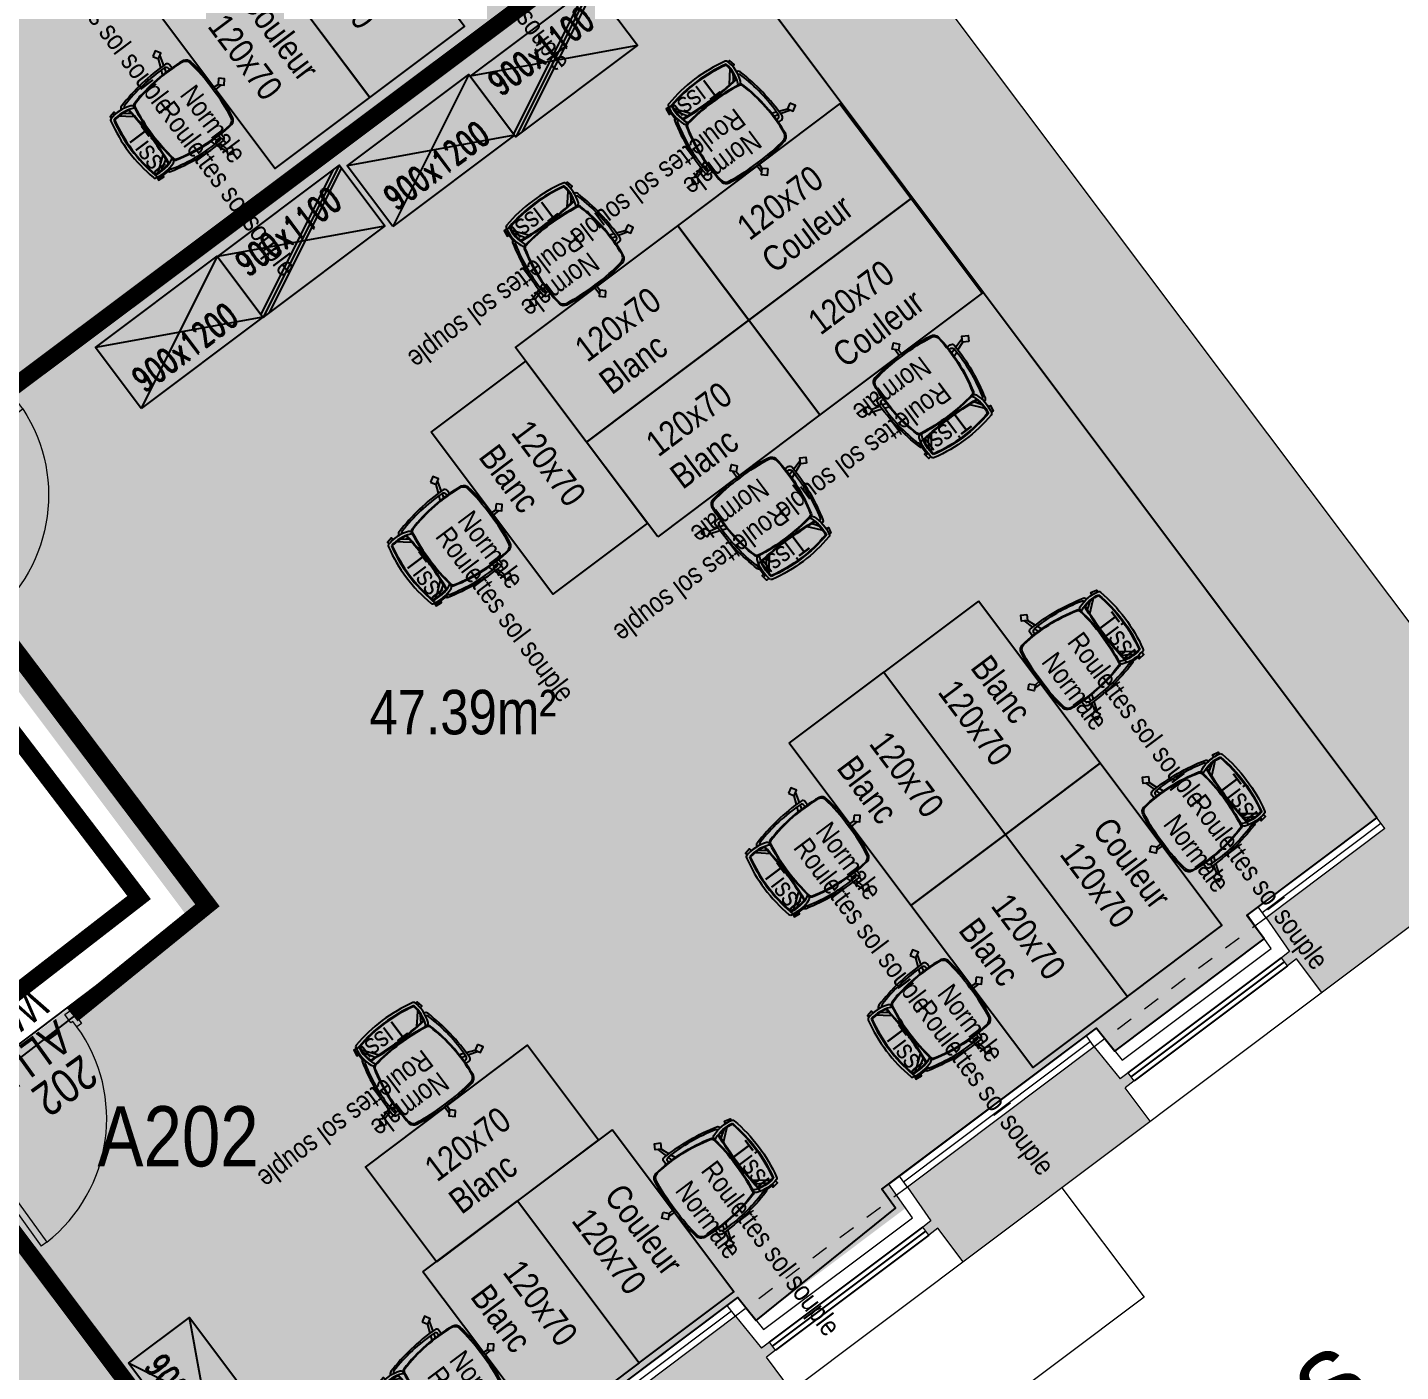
# Model space of a CAD drawing. Extents: x -29.7 to 23.3, y -8.6 to 57.6.
# Drawn here: x 6.16 to 14.29, y -0.53 to 7.42 of the extents above; entities that cross this region are included whole.
import ezdxf
from ezdxf.enums import TextEntityAlignment as Align

# ---------------------------------------------------------------- set-up
doc = ezdxf.new("R2010")
doc.units = 0
doc.header["$LTSCALE"] = 0.001
doc.linetypes.add('CACHE', pattern=[0.375, 0.25, -0.125])
doc.linetypes.add('HIDDEN', pattern=[9.525, 6.35, -3.175])
doc.layers.get('0').update_dxf_attribs({"lineweight": 5})
for name, color, linetype in [('01-FAC_CHASSIS EXI', 4, 'Continuous'), ('01-STR_MACONNERIE_HACH', 252, 'Continuous'), ('A-Etiq_Mob', 7, 'Continuous'), ('A-Etiquettes', 7, 'Continuous'), ('A-mobilier', 252, 'Continuous'), ('A-MobilierAQ', 7, 'Continuous'), ('A-num pièce', 1, 'Continuous')]:
    doc.layers.add(name, color=color, linetype=linetype)
doc.layers.add('02-ISOLATION', color=6, linetype='ISOLATION', lineweight=5)
doc.layers.add('A-portes', color=7, linetype='Continuous', lineweight=9)
for name, color, linetype, true_color in [('A-cote', 7, 'Continuous', 0x425746), ('A-MOQUETTE', 7, 'Continuous', 0xe5ecff), ('A-signalétique', 7, 'Continuous', 0x666666), ('A-vitré', 7, 'Continuous', 0x61becc), ('couleur siege', 1, 'Continuous', 0xff0000), ('Exit- 04-ZON-PLATEAU DE BUREAU', 7, 'Continuous', 0xffc20a)]:
    doc.layers.add(name, color=color, linetype=linetype, true_color=true_color)
doc.layers.add('A-projet', color=7, linetype='Continuous', lineweight=5, true_color=0x5b6280)
doc.styles.add('ARIAL', font='arial.ttf')
doc.styles.add('ROMAND', font='romand__.ttf', dxfattribs={"width": 0.7})
doc.styles.get("Standard").update_dxf_attribs({"font": 'ARIALN.TTF'})
doc.linetypes.add('ISOLATION', pattern='A,0.00254,-2.54,[134,ltypeshp.shx,S=2.54,R=0,X=-2.54,Y=0],-5.08,[134,ltypeshp.shx,S=2.54,R=180,X=2.54,Y=0],-2.54', length=10.16254)

# ---------------------------------------------------------------- blocks, each defined once
blk = doc.blocks.new('chaise')
at = {"layer": 'A-mobilier', "ltscale": 0.1, "true_color": 0xc7c8ca}
h = blk.add_hatch(color=9, dxfattribs=at)
h.dxf.hatch_style = 1
h.paths.add_polyline_path([(0.2715, 0.4556, 0.30076), (0.2358, 0.4895, 0.043342), (0.0082, 0.5092, 0.043342), (-0.2194, 0.4895, 0.300759), (-0.2552, 0.4556, 0.09791), (-0.2229, 0.027, 0.292085), (-0.2069, 0.0126, 0.040929), (0.0082, -0.005, 0.040929), (0.2232, 0.0126, 0.292085), (0.2392, 0.027, 0.09791)])
h.paths.add_polyline_path([(0.159, -0.0239, 0.015765), (0.0082, -0.0177, 0.016739), (-0.152, -0.0246), (-0.1896, -0.0691), (-0.2181, -0.1033, 0.040824), (-0.2135, -0.1418, 0.054873), (0.0082, -0.1666, 0.054873), (0.2298, -0.1418, 0.02252), (0.2331, -0.1206), (0.2189, -0.1014)])
h.paths.add_polyline_path([(0.1912, -0.0264, 0.003373), (0.159, -0.0239), (0.2189, -0.1014), (0.2331, -0.1206, 0.02535), (0.2346, -0.0966)])
h.paths.add_polyline_path([(0.2255, -0.0296, 0.0036), (0.1912, -0.0264), (0.2346, -0.0966, 0.0714)])
h.paths.add_polyline_path([(-0.152, -0.0246, 0.003505), (-0.1854, -0.0274), (-0.196, -0.0428), (-0.2174, -0.0745, 0.030269), (-0.2181, -0.1033), (-0.1896, -0.0691)])
h.paths.add_polyline_path([(-0.1854, -0.0274, 0.002494), (-0.2092, -0.0296, 0.048116), (-0.2174, -0.0745), (-0.196, -0.0428)], flags=17)
at = {"layer": 'A-mobilier'}
for p, q in [((0.004, 0.5092), (0.0064, 0.5428)), ((0.0216, 0.5582), (0.0229, 0.5092)), ((-0.2624, 0.3653), (-0.2871, 0.3653)), ((0.2787, 0.3653), (0.3035, 0.3653)), ((-0.3737, 0.3493), (-0.3075, 0.3301)), ((-0.3078, 0.3082), (-0.3629, 0.3302)), ((-0.2919, 0.3255), (-0.2834, 0.3231)), ((-0.2629, 0.3453), (-0.2718, 0.3453)), ((0.3093, 0.2929), (0.2787, 0.2819)), ((0.2793, 0.3453), (0.2882, 0.3453)), ((0.2794, 0.3097), (0.3086, 0.3167)), ((0.324, 0.3205), (0.3784, 0.3337)), ((0.3978, 0.3247), (0.3241, 0.2982)), ((-0.2416, -0.0656), (-0.2409, -0.0656)), ((-0.1896, -0.0691), (-0.2193, -0.1048)), ((-0.2174, -0.0745), (-0.196, -0.0428)), ((0.258, -0.0656), (0.2572, -0.0656)), ((0.2331, -0.1206), (0.2189, -0.1014))]:
    blk.add_line(p, q, dxfattribs=at)
at = {"layer": 'A-mobilier', "linetype": 'HIDDEN'}
for p, q in [((-0.2627, 0.2897), (-0.2927, 0.3021)), ((-0.2834, 0.3231), (-0.2632, 0.3171)), ((-0.196, -0.0428), (-0.1854, -0.0274)), ((-0.152, -0.0246), (-0.1896, -0.0691)), ((0.2189, -0.1014), (0.159, -0.0239)), ((0.1912, -0.0264), (0.2346, -0.0966))]:
    blk.add_line(p, q, dxfattribs=at)
at = {"layer": 'A-mobilier'}
for points in [[(-0.0236, 0.5701), (0.0064, 0.5428), (0.034, 0.572), (0.003, 0.5998)], [(-0.3982, 0.3102), (-0.3631, 0.331), (-0.3829, 0.3656), (-0.418, 0.3448)], [(0.3951, 0.3712), (0.3784, 0.3337), (0.4152, 0.3167), (0.4319, 0.3542)]]:
    blk.add_lwpolyline(points, close=True, dxfattribs=at)
for points in [[(-0.2428, -0.1092), (-0.2592, -0.1129), (-0.2503, -0.1525), (-0.2373, -0.1499)], [(0.2547, -0.145), (0.2745, -0.1474), (0.2795, -0.1069), (0.2594, -0.1049)]]:
    blk.add_lwpolyline(points, dxfattribs=at)
for centre, radius, start, end in [((0.8449, 0.323), 1.1081, 173.12775, 195.49585), ((-0.2117, 0.4455), 0.0447, 99.9272, 166.88346), ((-0.203, 0.4342), 0.0495, 115.9014, 169.32984), ((-0.0186, -0.6869), 1.1836, 88.70463, 100.02355), ((0.0082, -0.8109), 1.3202, 89.99999, 99.92701), ((0.0082, -0.8109), 1.3202, 80.07299, 90.00001), ((0.0349, -0.6869), 1.1836, 79.97645, 91.29537), ((0.2281, 0.4455), 0.0447, 13.11654, 80.0728), ((-0.8286, 0.323), 1.1081, 344.50415, 6.87225), ((0.2193, 0.4342), 0.0495, 10.67016, 64.0986), ((-0.2871, 0.3453), 0.02, 90, 178.21972), ((0.8449, 0.323), 1.1031, 173.73867, 195.3268), ((-0.8286, 0.323), 1.1031, 344.6732, 6.26133), ((0.3035, 0.3453), 0.02, 1.78028, 90), ((1.0389, 0.3041), 1.3467, 178.21972, 195.28216), ((0.8419, 0.2723), 1.135, 177.27806, 195.5028), ((-0.2718, 0.3253), 0.02, 90, 177.27806), ((-0.8256, 0.2723), 1.135, 344.4972, 2.72194), ((-1.0226, 0.3041), 1.3467, 344.71784, 1.78028), ((0.2882, 0.3253), 0.02, 2.72194, 90), ((-0.2071, -0.0076), 0.02, 80.75547, 159.0187), ((0.0196, -0.0945), 0.2428, 156.87025, 192.22581), ((-0.2036, 0.0323), 0.02, 195.49585, 260.6251), ((-0.1997, 0.0368), 0.02, 195.3268, 260.76651), ((0.0082, 1.3151), 1.3202, 260.6251, 270.00001), ((-0.1856, -0.0076), 0.02, 114.77846, 159.0187), ((0.0082, 1.3151), 1.3152, 260.76651, 270.00001), ((0.0082, 1.3151), 1.3152, 269.99999, 279.23349), ((0.0082, 1.3151), 1.3202, 269.99999, 279.3749), ((0.2019, -0.0076), 0.02, 20.9813, 65.22154), ((0.216, 0.0368), 0.02, 279.23349, 344.6732), ((-0.0032, -0.0945), 0.2428, 347.77419, 23.12975), ((0.2235, -0.0076), 0.02, 20.9813, 99.24453), ((0.22, 0.0323), 0.02, 279.3749, 344.50415), ((-0.2409, -0.0456), 0.02, 195.28216, 270), ((-0.2325, -0.0257), 0.02, 195.5028, 252.72935), ((0.0196, -0.0945), 0.2628, 159.0187, 193.9621), ((0.0196, -0.0945), 0.2378, 164.15559, 191.46034), ((0.0306, -2.412), 2.3994, 90.53628, 95.82876), ((0.0306, -2.412), 2.3944, 90.5374, 95.7482), ((-0.0143, -2.412), 2.3994, 84.17124, 89.46372), ((-0.0143, -2.412), 2.3944, 84.2518, 89.4626), ((-0.0032, -0.0945), 0.2378, 348.53966, 15.84441), ((-0.0032, -0.0945), 0.2628, 346.0379, 20.9813), ((0.2489, -0.0257), 0.02, 287.27065, 344.4972), ((0.2572, -0.0456), 0.02, 270, 344.71784), ((-0.2198, -0.1455), 0.02, 218.58905, 257.03355), ((0.01, 0.8526), 1.0442, 257.03355, 269.90038), ((0.01, 0.8526), 1.0242, 257.15462, 269.89843), ((0.01, 0.8526), 1.0192, 257.33463, 269.89793), ((0.0064, 0.8526), 1.0192, 270.10207, 282.66537), ((0.0064, 0.8526), 1.0242, 270.10157, 282.84538), ((0.0064, 0.8526), 1.0442, 270.09962, 282.96645), ((0.2362, -0.1455), 0.02, 282.96645, 321.41095)]:
    blk.add_arc(centre, radius, start, end, dxfattribs=at)
blk = doc.blocks.new('SiègeT1')
at = {"layer": 'couleur siege', "true_color": 0x8a6689}
for points in [[(-0.1936, 0.2235), (-0.0769, 0.2096), (0.0385, 0.2124), (0.1553, 0.2166), (0.1984, 0.2222), (0.2025, 0.2444), (0.2039, 0.282), (0.2012, 0.321), (0.1233, 0.3376), (0.0385, 0.3432), (-0.0227, 0.3446), (-0.0977, 0.3376), (-0.1492, 0.3307), (-0.1964, 0.3223), (-0.202, 0.3001), (-0.2006, 0.2653)], [(-0.2076, -0.2358), (-0.225, -0.2195), (-0.2335, -0.1968), (-0.2363, -0.14), (-0.2381, -0.076), (-0.2337, -0.0116), (-0.2278, 0.0448), (-0.218, 0.1023), (-0.2107, 0.1321), (-0.2013, 0.169), (-0.1966, 0.1769), (-0.184, 0.18), (-0.1205, 0.1883), (-0.0494, 0.1934), (0.0091, 0.1953), (0.0767, 0.1926), (0.1322, 0.1879), (0.1685, 0.1829), (0.1909, 0.1794), (0.1994, 0.1771), (0.2037, 0.1728), (0.2071, 0.1636), (0.2187, 0.1148), (0.2315, 0.0452), (0.2373, -0.0047), (0.2408, -0.0627), (0.2412, -0.1049), (0.2396, -0.159), (0.2364, -0.1973), (0.2345, -0.2097), (0.2289, -0.2196), (0.2221, -0.2289), (0.2135, -0.2344), (0.2067, -0.2363), (0.1752, -0.2419), (0.1139, -0.248), (0.0509, -0.2511), (-0.0505, -0.2518), (-0.1259, -0.2474), (-0.1911, -0.2375)]]:
    blk.add_hatch(color=8, dxfattribs=at).paths.add_polyline_path(points)
at = {"extrusion": (0, 0, -1), "xscale": 0.8999999999999986, "yscale": 0.8999999999999986, "zscale": -0.9, "rotation": 180}
blk.add_blockref('chaise', (0.0055, 0.195), dxfattribs=at)
at = {"layer": 'A-Etiq_Mob', "style": 'ROMAND', "width": 0.7}
for tag, p in [('FINITION', (-0.0791, 0.1775)), ('PIETEMENT', (-0.0914, -0.031)), ('ASSISE', (-0.0883, -0.2242)), ('COULEUR', (-0.1036, -0.4236))]:
    blk.add_attdef(tag, p, '', height=0.15, dxfattribs=at)
blk = doc.blocks.new('Poste127Couleur')
at = {"transparency": 33554582}
h = blk.add_hatch(color=256, dxfattribs=at)
h.dxf.hatch_style = 1
h.set_gradient(color1=(169, 83, 160), color2=(255, 246, 230), tint=1, name='CURVED')
h.paths.add_polyline_path([(0, 0.7029), (0, 0.0029), (1.2, 0.0029), (1.2, 0.7029)])
blk.add_lwpolyline([(0, 0.7), (0, 0), (1.2, 0), (1.2, 0.7)], close=True)
at = {"layer": 'A-Etiq_Mob'}
for tag, p in [('STRATIFIE', (0.2839, 0.4213)), ('DIM', (0.2839, 0.1804))]:
    blk.add_attdef(tag, p, '', height=0.15, dxfattribs=at)
blk = doc.blocks.new('Poste127')
at = {"transparency": 33554582}
h = blk.add_hatch(color=256, dxfattribs=at)
h.dxf.hatch_style = 1
h.set_gradient(color1=(199, 200, 202), color2=(255, 246, 230), tint=1, name='CURVED')
h.paths.add_polyline_path([(0, 0.7), (0, 0), (1.2, 0), (1.2, 0.7)])
blk.add_lwpolyline([(0, 0.7), (0, 0), (1.2, 0), (1.2, 0.7)], close=True)
at = {"layer": 'A-Etiq_Mob'}
for tag, p in [('FINITION', (0.2839, 0.4213)), ('DIM', (0.2839, 0.1804))]:
    blk.add_attdef(tag, p, '', height=0.15, dxfattribs=at)
blk = doc.blocks.new('Xref-R2-2018-11')
at = {"layer": '01-STR_MACONNERIE_HACH'}
h = blk.add_hatch(color=256, dxfattribs=at)
h.dxf.hatch_style = 1
h.paths.add_polyline_path([(8.6276, 7.1267), (8.7221, 7.0047), (7.5965, 6.1325), (7.7293, 5.9611), (7.698, 5.9369), (7.7348, 5.8895), (7.7825, 5.9264), (7.947, 5.7599), (8.9087, 6.5052), (16.9171, -4.1853), (16.2147, -4.7128), (16.3534, -4.9126), (16.3048, -4.9491), (16.3408, -4.9971), (16.3951, -4.9563), (16.5443, -5.155), (17.926, -4.1174), (17.683, -3.7937), (9.1783, 7.5308)])
h.paths.add_polyline_path([(5.3291, 4.3754), (5.2181, 4.3882), (5.0613, 3.8049), (5.013, 3.8178), (4.9819, 3.702), (5.2116, 3.6402), (6.4828, 4.6253), (6.3626, 4.8262), (6.4048, 4.8588), (6.368, 4.9062), (6.3372, 4.8824), (6.2044, 5.0537)])
h.paths.add_polyline_path([(14.0926, -6.3065), (14.2313, -6.5064), (14.1827, -6.5428), (14.2187, -6.5908), (14.273, -6.55), (14.4222, -6.7487), (15.5292, -5.9174), (15.38, -5.7187), (15.4343, -5.6779), (15.3983, -5.6299), (15.3501, -5.6661), (15.1968, -5.4772)])
h.paths.add_polyline_path([(12.0541, -7.8374), (12.1928, -8.0373), (12.1442, -8.0738), (12.1802, -8.1217), (12.2345, -8.0809), (12.3837, -8.2796), (13.4071, -7.5111), (13.2579, -7.3124), (13.3122, -7.2716), (13.2762, -7.2236), (13.2279, -7.2598), (13.0747, -7.0709)])
h.paths.add_polyline_path([(10.0753, -9.3235), (10.214, -9.5233), (10.1434, -9.5763), (10.1794, -9.6243), (10.2337, -9.5835), (10.3829, -9.7822), (11.3686, -9.042), (11.2194, -8.8433), (11.2737, -8.8025), (11.2377, -8.7545), (11.1894, -8.7907), (11.0362, -8.6019)])
h.paths.add_polyline_path([(8.1297, -10.7846), (8.2683, -10.9845), (8.2018, -11.0345), (8.2378, -11.0824), (8.2922, -11.0416), (8.4414, -11.2403), (9.4118, -10.5115), (9.2626, -10.3129), (9.3169, -10.2721), (9.2809, -10.2241), (9.2106, -10.2768), (9.0574, -10.0879)])
h.paths.add_polyline_path([(6.2972, -12.1608), (6.4358, -12.3607), (6.3568, -12.42), (6.3928, -12.468), (6.4472, -12.4272), (6.5964, -12.6259), (7.4621, -11.9757), (7.3129, -11.777), (7.3672, -11.7363), (7.3312, -11.6883), (7.265, -11.738), (7.1118, -11.5491)])
h.paths.add_polyline_path([(4.5164, -13.0231), (4.5132, -13.2688), (4.4633, -13.2681), (4.4625, -13.3281), (4.5125, -13.3288), (4.509, -13.6025), (5.2829, -13.6123), (5.6428, -13.342), (5.4936, -13.1433), (5.548, -13.1025), (5.5119, -13.0546), (5.4329, -13.1139), (5.2796, -12.925), (5.1384, -13.0311)])
h.paths.add_polyline_path([(2.4372, -12.9966), (2.4341, -13.2423), (2.3841, -13.2416), (2.3834, -13.3016), (2.4333, -13.3022), (2.4298, -13.5759), (3.3231, -13.5873), (3.3266, -13.3136), (3.3766, -13.3143), (3.3773, -13.2543), (3.3273, -13.2536), (3.3305, -13.008)])
h.paths.add_polyline_path([(-0.6158, -12.9576), (-0.6483, -13.2029), (-0.7164, -13.2021), (-0.7158, -13.2621), (-0.6672, -13.2627), (-0.6707, -13.5364), (1.2439, -13.5608), (1.2474, -13.2871), (1.2974, -13.2878), (1.2982, -13.2278), (1.2482, -13.2271), (1.2513, -12.9815)])
for p, q in [((9.1783, 7.5308), (17.9272, -4.119)), ((16.9171, -4.1853), (8.9087, 6.5052)), ((17.926, -4.1174), (5.2829, -13.6123)), ((16.9171, -4.1853), (16.2147, -4.7128)), ((16.3534, -4.9126), (16.3048, -4.9491)), ((16.3951, -4.9563), (16.3408, -4.9971)), ((15.1968, -5.4772), (14.0926, -6.3065)), ((15.3983, -5.6299), (15.3501, -5.6661)), ((15.4343, -5.6779), (15.38, -5.7187)), ((14.2313, -6.5064), (14.1827, -6.5428)), ((14.273, -6.55), (14.2187, -6.5908)), ((13.0747, -7.0709), (12.0541, -7.8374)), ((13.2762, -7.2236), (13.2279, -7.2598)), ((13.3122, -7.2716), (13.2579, -7.3124))]:
    blk.add_line(p, q)
at = {"linetype": 'CACHE'}
for points in [[(16.2147, -4.7128), (15.1968, -5.4772)], [(14.0926, -6.3065), (13.0747, -7.0709)]]:
    blk.add_lwpolyline(points, dxfattribs=at)
for points in [[(16.2147, -4.7128), (16.3534, -4.9126)], [(16.3408, -4.9971), (16.3048, -4.9491)], [(16.5443, -5.155), (16.3951, -4.9563)], [(15.1968, -5.4772), (15.3501, -5.6661)], [(15.4343, -5.6779), (15.3983, -5.6299)], [(15.5292, -5.9174), (15.38, -5.7187)], [(15.0058, -6.3104), (15.4923, -6.9582), (7.4052, -13.0316), (6.9187, -12.3838)], [(14.0926, -6.3065), (14.2313, -6.5064)], [(14.2187, -6.5908), (14.1827, -6.5428)], [(14.4222, -6.7487), (14.273, -6.55)], [(13.0747, -7.0709), (13.2279, -7.2598)], [(13.3122, -7.2716), (13.2762, -7.2236)], [(13.4071, -7.5111), (13.2579, -7.3124)]]:
    blk.add_lwpolyline(points)
at = {"layer": '01-FAC_CHASSIS EXI', "linetype": 'Continuous'}
for p, q in [((15.4163, -5.6539), (16.3228, -4.9731)), ((13.2942, -7.2476), (14.2007, -6.5668))]:
    blk.add_line(p, q, dxfattribs=at)
at = {"layer": '01-FAC_CHASSIS EXI'}
for points in [[(15.3983, -5.6299), (16.3048, -4.9491)], [(16.3408, -4.9971), (15.4343, -5.6779)], [(13.2762, -7.2236), (14.1827, -6.5428)], [(14.2187, -6.5908), (13.3122, -7.2716)]]:
    blk.add_lwpolyline(points, dxfattribs=at)
at = {"layer": '02-ISOLATION', "linetype": 'Continuous'}
for points in [[(11.9444, -7.8197), (13.0883, -6.9607), (13.2415, -7.1496), (14.1216, -6.4887), (13.9829, -6.2888), (15.2104, -5.367), (15.3636, -5.5559), (16.2437, -4.8949), (16.105, -4.695), (16.8698, -4.1221)], [(16.2147, -4.7128), (16.1667, -4.6488)], [(15.1968, -5.4772), (15.1512, -5.4106)], [(14.0926, -6.3065), (14.0445, -6.2425)], [(13.0747, -7.0709), (13.0266, -7.007)]]:
    blk.add_lwpolyline(points, dxfattribs=at)
at = {"layer": '02-ISOLATION', "linetype": 'ISOLATION', "ltscale": 0.004}
for points in [[(16.1907, -4.6808), (16.8938, -4.1541)], [(14.0686, -6.2745), (15.1742, -5.4442)], [(12.0301, -7.8054), (13.0507, -7.039)]]:
    blk.add_lwpolyline(points, dxfattribs=at)
at = {"style": 'ARIAL'}
blk.add_text('Côté Boulevard Malesherbes', height=0.5, rotation=39.36127, dxfattribs=at).set_placement((9.8971, -13.2236))
blk = doc.blocks.new('armoire90')
blk.add_lwpolyline([(0, 0.45), (0, 0), (0.9, 0), (0.9, 0.45)], close=True)
for points in [[(0.9, 0), (0, 0.45)], [(0.9, 0.45), (0, 0)]]:
    blk.add_lwpolyline(points)
at = {"layer": 'A-Etiq_Mob', "style": 'ROMAND', "width": 0.7}
for tag, p in [('DIMENSION', (0.0684, 0.2418)), ('FINITION', (0.0684, 0.0013)), ('PORTES', (0.0684, -0.2391))]:
    blk.add_attdef(tag, p, '', height=0.15, dxfattribs=at)
blk = doc.blocks.new('armoire90Réhausse')
at = {"true_color": 0xfdedc9}
h = blk.add_hatch(color=254, dxfattribs=at)
h.dxf.hatch_style = 1
h.paths.add_polyline_path([(0, 0.45), (0, 0), (0.9, 0), (0.9, 0.45)])
blk.add_lwpolyline([(0, 0.45), (0, 0), (0.9, 0), (0.9, 0.45)], close=True)
for points in [[(0.9, 0), (0, 0.45)], [(0.9, 0.45), (0, 0)], [(0.8553, 0.45), (0, 0.0224)], [(0.9, 0.4276), (0.0447, 0)]]:
    blk.add_lwpolyline(points)
at = {"layer": 'A-Etiq_Mob', "style": 'ROMAND', "width": 0.7}
for tag, p in [('DIMENSION', (0.0684, 0.2418)), ('FINITION', (0.0684, 0.0013)), ('PORTES', (0.0684, -0.2391))]:
    blk.add_attdef(tag, p, '', height=0.15, dxfattribs=at)
blk = doc.blocks.new('P_93100')
for p, q in [((0.425, 0.93), (0.465, 0.93)), ((0.425, 0), (0.425, 0.93)), ((0.465, 0), (0.465, 0.93)), ((-0.5, -0.1), (-0.5, 0)), ((-0.5, 0), (-0.465, 0)), ((-0.465, 0), (-0.465, -0.04)), ((0.425, 0), (0.465, 0)), ((0.465, 0), (0.465, -0.04)), ((0.5, 0), (0.465, 0)), ((0.5, -0.1), (0.5, 0)), ((-0.465, -0.04), (-0.45, -0.04)), ((-0.45, -0.04), (-0.45, -0.1)), ((0.465, -0.04), (0.45, -0.04)), ((0.45, -0.04), (0.45, -0.1)), ((-0.45, -0.1), (-0.5, -0.1)), ((0.45, -0.1), (0.5, -0.1))]:
    blk.add_line(p, q)
blk.add_arc((0.465, 0), 0.9309, 92.46282, 180)

msp = doc.modelspace()

# ---------------------------------------------------------------- hatches: boundary and pattern name
at = {"layer": 'Exit- 04-ZON-PLATEAU DE BUREAU', "transparency": 33554572}
h = msp.add_hatch(color=256, dxfattribs=at)
h.dxf.hatch_style = 1
edge = h.paths.add_edge_path()
edge.add_line((1.0686, 10.8079), (2.5048, 10.4218))
edge.add_line((2.5048, 10.4218), (3.8682, 11.4783))
edge.add_line((3.8682, 11.4783), (3.7879, 11.6116))
edge.add_line((3.7879, 11.6116), (5.1214, 12.6451))
edge.add_line((5.1214, 12.6451), (5.2305, 12.534))
edge.add_line((5.2305, 12.534), (6.2322, 13.3103))
edge.add_line((6.2322, 13.3103), (14.1447, 2.7478))
edge.add_line((14.1447, 2.7478), (13.3807, 2.174))
edge.add_line((13.3807, 2.174), (13.4794, 2.0317))
edge.add_line((13.4794, 2.0317), (12.5951, 1.3676))
edge.add_line((12.5951, 1.3676), (12.486, 1.5021))
edge.add_line((12.486, 1.5021), (11.2585, 0.5803))
edge.add_line((11.2585, 0.5803), (11.3573, 0.438))
edge.add_line((11.3573, 0.438), (10.473, -0.2261))
edge.add_line((10.473, -0.2261), (10.3639, -0.0916))
edge.add_line((10.3639, -0.0916), (9.22, -0.9506))
edge.add_line((9.22, -0.9506), (9.3188, -1.0929))
edge.add_line((9.3188, -1.0929), (8.4345, -1.757))
edge.add_line((8.4345, -1.757), (8.3254, -1.6225))
edge.add_line((8.3254, -1.6225), (7.2412, -2.4367))
edge.add_line((7.2412, -2.4367), (7.34, -2.5789))
edge.add_line((7.34, -2.5789), (6.4557, -3.243))
edge.add_line((6.4557, -3.243), (6.3466, -3.1086))
edge.add_line((6.3466, -3.1086), (5.2956, -3.8978))
edge.add_line((5.2956, -3.8978), (5.3944, -4.0401))
edge.add_line((5.3944, -4.0401), (4.5101, -4.7042))
edge.add_line((4.5101, -4.7042), (4.401, -4.5697))
edge.add_line((4.401, -4.5697), (4.3154, -4.6344))
edge.add_line((4.3154, -4.6344), (1.4675, -0.8681))
edge.add_line((1.4675, -0.8681), (3.0864, -0.8681))
edge.add_line((3.0864, -0.8681), (7.1164, 2.1515))
edge.add_line((7.1164, 2.1515), (2.3656, 8.4919))
edge.add_line((2.3656, 8.4919), (1.0646, 8.4919))
edge.add_line((1.0646, 8.4919), (1.0646, 10.8115))
h = msp.add_hatch(color=256, dxfattribs=at)
h.dxf.hatch_style = 1
edge = h.paths.add_edge_path()
edge.add_line((1.0686, 10.8079), (2.5048, 10.4218))
edge.add_line((2.5048, 10.4218), (3.8682, 11.4783))
edge.add_line((3.8682, 11.4783), (3.7879, 11.6116))
edge.add_line((3.7879, 11.6116), (5.1214, 12.6451))
edge.add_line((5.1214, 12.6451), (5.2305, 12.534))
edge.add_line((5.2305, 12.534), (6.2322, 13.3103))
edge.add_line((6.2322, 13.3103), (14.1447, 2.7478))
edge.add_line((14.1447, 2.7478), (13.3807, 2.174))
edge.add_line((13.3807, 2.174), (13.4794, 2.0317))
edge.add_line((13.4794, 2.0317), (12.5951, 1.3676))
edge.add_line((12.5951, 1.3676), (12.486, 1.5021))
edge.add_line((12.486, 1.5021), (11.2585, 0.5803))
edge.add_line((11.2585, 0.5803), (11.3573, 0.438))
edge.add_line((11.3573, 0.438), (10.473, -0.2261))
edge.add_line((10.473, -0.2261), (10.3639, -0.0916))
edge.add_line((10.3639, -0.0916), (9.22, -0.9506))
edge.add_line((9.22, -0.9506), (9.3188, -1.0929))
edge.add_line((9.3188, -1.0929), (8.4345, -1.757))
edge.add_line((8.4345, -1.757), (8.3254, -1.6225))
edge.add_line((8.3254, -1.6225), (7.2412, -2.4367))
edge.add_line((7.2412, -2.4367), (7.34, -2.5789))
edge.add_line((7.34, -2.5789), (6.4557, -3.243))
edge.add_line((6.4557, -3.243), (6.3466, -3.1086))
edge.add_line((6.3466, -3.1086), (5.2956, -3.8978))
edge.add_line((5.2956, -3.8978), (5.3944, -4.0401))
edge.add_line((5.3944, -4.0401), (4.5101, -4.7042))
edge.add_line((4.5101, -4.7042), (4.401, -4.5697))
edge.add_line((4.401, -4.5697), (4.3154, -4.6344))
edge.add_line((4.3154, -4.6344), (1.4675, -0.8681))
edge.add_line((1.4675, -0.8681), (3.0864, -0.8681))
edge.add_line((3.0864, -0.8681), (7.1164, 2.1515))
edge.add_line((7.1164, 2.1515), (2.3656, 8.4919))
edge.add_line((2.3656, 8.4919), (1.0646, 8.4919))
edge.add_line((1.0646, 8.4919), (1.0646, 10.8115))

# ---------------------------------------------------------------- linework, layer by layer
at = {"layer": 'A-MOQUETTE'}
for points in [[(9.2148, -0.9545), (10.3639, -0.0916), (10.473, -0.2261), (11.2965, 0.4371), (11.2166, 0.5506), (12.486, 1.5021), (12.5951, 1.3676), (13.4794, 2.0317), (13.3755, 2.1701), (14.1454, 2.7469), (6.2322, 13.3103)], [(2.5048, 8.4685), (5.2704, 4.7481), (5.3138, 4.7751), (7.2485, 2.2019), (3.1782, -0.9421)]]:
    msp.add_lwpolyline(points, dxfattribs=at)
at = {"layer": 'A-projet', "const_width": 0.1}
msp.add_lwpolyline([(7.8113, -2.0085), (5.5592, 0.9904)], dxfattribs=at)
at = {"layer": 'A-signalétique', "color": 1, "linetype": 'CACHE', "ltscale": 2000, "true_color": 0xff0000, "const_width": 0.1}
msp.add_lwpolyline([(2.1934, 8.3446), (6.8221, 2.2757), (3.0655, -0.6362), (-10.9457, -0.6362)], dxfattribs=at)
at = {"layer": 'A-vitré', "const_width": 0.1}
for points in [[(5.2997, 4.7128), (10.0936, 8.304)], [(6.4269, 1.5811), (7.2296, 2.2323), (5.9672, 3.9044)]]:
    msp.add_lwpolyline(points, dxfattribs=at)
at = {"layer": 'Defpoints'}
msp.add_lwpolyline([(0.6951, 11.3103), (-0.5703, 13.0983), (-1.6237, 13.0742), (-1.6237, 8.5078), (-11.1473, 8.4938), (-11.1532, -0.8381), (3.1376, -0.8381), (7.1773, 2.2123), (2.4398, 8.4863), (2.397, 10.4344), (0.9622, 10.8487)], close=True, dxfattribs=at)

# ---------------------------------------------------------------- block references
at = {"layer": 'A-mobilier'}
ref = msp.add_blockref('SiègeT1', (8.5986, 8.0707), dxfattribs=dict(at, rotation=306.9064557713115))
ref.add_attrib('FINITION', 'Tissu', dxfattribs={"layer": 'A-Etiq_Mob', "height": 0.12, "rotation": 306.90646}).set_placement((8.693, 8.2406), align=Align.BOTTOM_LEFT)
ref.add_attrib('ASSISE', 'Normale', dxfattribs={"layer": 'A-Etiq_Mob', "height": 0.12, "rotation": 306.90646}).set_placement((8.3663, 8.0067), align=Align.BOTTOM_LEFT)
ref.add_attrib('PIETEMENT', 'Roulettes sol souple', dxfattribs={"layer": 'A-Etiq_Mob', "height": 0.12, "rotation": 306.90646}).set_placement((8.519, 8.1251), align=Align.BOTTOM_LEFT)
ref = msp.add_blockref('SiègeT1', (6.3336, 7.8704), dxfattribs=dict(at, xscale=-1, rotation=126.9064557713116))
ref.add_attrib('FINITION', 'Tissu', dxfattribs={"layer": 'A-Etiq_Mob', "height": 0.12, "rotation": 306.90646}).set_placement((5.9934, 7.7139), align=Align.BOTTOM_LEFT)
ref.add_attrib('ASSISE', 'Normale', dxfattribs={"layer": 'A-Etiq_Mob', "height": 0.12, "rotation": 306.90646}).set_placement((6.3091, 7.9624), align=Align.BOTTOM_LEFT)
ref.add_attrib('PIETEMENT', 'Roulettes sol souple', dxfattribs={"layer": 'A-Etiq_Mob', "height": 0.12, "rotation": 306.90646}).set_placement((6.1778, 7.8677), align=Align.BOTTOM_LEFT)
at = {"layer": 'A-mobilier', "ltscale": 0.1, "rotation": 306.9064557713115}
for p in [(7.4673, 7.9691), (6.9075, 7.5487), (11.9487, 2.6495), (9.0608, 0.4814)]:
    msp.add_blockref('Poste127Couleur', p, dxfattribs=at).add_auto_attribs({'STRATIFIE': 'Couleur', 'DIM': '120x70'})
at = {"layer": 'A-mobilier'}
ref = msp.add_blockref('SiègeT1', (7.0542, 6.9109), dxfattribs=dict(at, xscale=-1, rotation=126.9064557713116))
ref.add_attrib('FINITION', 'Tissu', dxfattribs={"layer": 'A-Etiq_Mob', "height": 0.12, "rotation": 306.90646}).set_placement((6.714, 6.7543), align=Align.BOTTOM_LEFT)
ref.add_attrib('ASSISE', 'Normale', dxfattribs={"layer": 'A-Etiq_Mob', "height": 0.12, "rotation": 306.90646}).set_placement((7.0297, 7.0029), align=Align.BOTTOM_LEFT)
ref.add_attrib('PIETEMENT', 'Roulettes sol souple', dxfattribs={"layer": 'A-Etiq_Mob', "height": 0.12, "rotation": 306.90646}).set_placement((6.8984, 6.9081), align=Align.BOTTOM_LEFT)
ref = msp.add_blockref('SiègeT1', (10.3309, 6.8248), dxfattribs=dict(at, xscale=-1, rotation=36.90645577131978))
ref.add_attrib('FINITION', 'Tissu', dxfattribs={"layer": 'A-Etiq_Mob', "height": 0.12, "rotation": 216.90646}).set_placement((10.1744, 7.165), align=Align.BOTTOM_LEFT)
ref.add_attrib('ASSISE', 'Normale', dxfattribs={"layer": 'A-Etiq_Mob', "height": 0.12, "rotation": 216.90646}).set_placement((10.4229, 6.8493), align=Align.BOTTOM_LEFT)
ref.add_attrib('PIETEMENT', 'Roulettes sol souple', dxfattribs={"layer": 'A-Etiq_Mob', "height": 0.12, "rotation": 216.90646}).set_placement((10.3282, 6.9806), align=Align.BOTTOM_LEFT)
at = {"layer": 'A-mobilier', "ltscale": 0.1}
ref = msp.add_blockref('Poste127Couleur', (10.0092, 6.2509), dxfattribs=dict(at, xscale=-1, rotation=216.9064557713196))
ref.add_attrib('STRATIFIE', 'Couleur', (10.5793, 5.9645), dxfattribs={"layer": 'A-Etiq_Mob', "ltscale": 0.1, "height": 0.15, "rotation": 36.90646})
ref.add_attrib('DIM', '120x70', (10.4334, 6.1588), dxfattribs={"layer": 'A-Etiq_Mob', "ltscale": 0.1, "height": 0.15, "rotation": 36.90646})
at = {"layer": 'A-mobilier'}
ref = msp.add_blockref('SiègeT1', (9.3714, 6.1042), dxfattribs=dict(at, xscale=-1, rotation=36.90645577131978))
ref.add_attrib('FINITION', 'Tissu', dxfattribs={"layer": 'A-Etiq_Mob', "height": 0.12, "rotation": 216.90646}).set_placement((9.2148, 6.4444), align=Align.BOTTOM_LEFT)
ref.add_attrib('ASSISE', 'Normale', dxfattribs={"layer": 'A-Etiq_Mob', "height": 0.12, "rotation": 216.90646}).set_placement((9.4634, 6.1287), align=Align.BOTTOM_LEFT)
ref.add_attrib('PIETEMENT', 'Roulettes sol souple', dxfattribs={"layer": 'A-Etiq_Mob', "height": 0.12, "rotation": 216.90646}).set_placement((9.3686, 6.26), align=Align.BOTTOM_LEFT)
at = {"layer": 'A-mobilier', "ltscale": 0.1}
ref = msp.add_blockref('Poste127Couleur', (10.4296, 5.6912), dxfattribs=dict(at, xscale=-1, rotation=216.9064557713196))
ref.add_attrib('STRATIFIE', 'Couleur', (10.9997, 5.4047), dxfattribs={"layer": 'A-Etiq_Mob', "ltscale": 0.1, "height": 0.15, "rotation": 36.90646})
ref.add_attrib('DIM', '120x70', (10.8538, 5.599), dxfattribs={"layer": 'A-Etiq_Mob', "ltscale": 0.1, "height": 0.15, "rotation": 36.90646})
ref = msp.add_blockref('Poste127', (9.0497, 5.5303), dxfattribs=dict(at, xscale=-1, rotation=216.9064557713198))
ref.add_attrib('STRATIFIE', 'Blanc', (9.6183, 5.2459), dxfattribs={"layer": 'A-Etiq_Mob', "ltscale": 0.1, "height": 0.15, "rotation": 36.90646})
ref.add_attrib('DIM', '120x70', (9.4739, 5.4382), dxfattribs={"layer": 'A-Etiq_Mob', "ltscale": 0.1, "height": 0.15, "rotation": 36.90646})
at = {"layer": 'A-mobilier'}
ref = msp.add_blockref('SiègeT1', (11.4907, 5.2804), dxfattribs=dict(at, rotation=216.9064557713198))
ref.add_attrib('FINITION', 'Tissu', dxfattribs={"layer": 'A-Etiq_Mob', "height": 0.12, "rotation": 216.90646}).set_placement((11.6606, 5.186), align=Align.BOTTOM_LEFT)
ref.add_attrib('ASSISE', 'Normale', dxfattribs={"layer": 'A-Etiq_Mob', "height": 0.12, "rotation": 216.90646}).set_placement((11.4267, 5.5127), align=Align.BOTTOM_LEFT)
ref.add_attrib('PIETEMENT', 'Roulettes sol souple', dxfattribs={"layer": 'A-Etiq_Mob', "height": 0.12, "rotation": 216.90646}).set_placement((11.5452, 5.3601), align=Align.BOTTOM_LEFT)
at = {"layer": 'A-mobilier', "ltscale": 0.1}
ref = msp.add_blockref('Poste127', (9.47, 4.9706), dxfattribs=dict(at, xscale=-1, rotation=216.9064557713198))
ref.add_attrib('STRATIFIE', 'Blanc', (10.0386, 4.6862), dxfattribs={"layer": 'A-Etiq_Mob', "ltscale": 0.1, "height": 0.15, "rotation": 36.90646})
ref.add_attrib('DIM', '120x70', (9.8942, 4.8784), dxfattribs={"layer": 'A-Etiq_Mob', "ltscale": 0.1, "height": 0.15, "rotation": 36.90646})
ref = msp.add_blockref('Poste127', (9.1097, 5.4503), dxfattribs=dict(at, xscale=-1, rotation=126.9064557713116))
ref.add_attrib('STRATIFIE', 'Blanc', (8.8253, 4.8817), dxfattribs={"layer": 'A-Etiq_Mob', "ltscale": 0.1, "height": 0.15, "rotation": 306.90646})
ref.add_attrib('DIM', '120x70', (9.0176, 5.0261), dxfattribs={"layer": 'A-Etiq_Mob', "ltscale": 0.1, "height": 0.15, "rotation": 306.90646})
at = {"layer": 'A-mobilier'}
ref = msp.add_blockref('SiègeT1', (10.5312, 4.5598), dxfattribs=dict(at, rotation=216.9064557713198))
ref.add_attrib('FINITION', 'Tissu', dxfattribs={"layer": 'A-Etiq_Mob', "height": 0.12, "rotation": 216.90646}).set_placement((10.7011, 4.4654), align=Align.BOTTOM_LEFT)
ref.add_attrib('ASSISE', 'Normale', dxfattribs={"layer": 'A-Etiq_Mob', "height": 0.12, "rotation": 216.90646}).set_placement((10.4672, 4.7921), align=Align.BOTTOM_LEFT)
ref.add_attrib('PIETEMENT', 'Roulettes sol souple', dxfattribs={"layer": 'A-Etiq_Mob', "height": 0.12, "rotation": 216.90646}).set_placement((10.5856, 4.6395), align=Align.BOTTOM_LEFT)
ref = msp.add_blockref('SiègeT1', (8.6967, 4.3921), dxfattribs=dict(at, xscale=-1, rotation=126.9064557713116))
ref.add_attrib('FINITION', 'Tissu', dxfattribs={"layer": 'A-Etiq_Mob', "height": 0.12, "rotation": 306.90646}).set_placement((8.3564, 4.2356), align=Align.BOTTOM_LEFT)
ref.add_attrib('ASSISE', 'Normale', dxfattribs={"layer": 'A-Etiq_Mob', "height": 0.12, "rotation": 306.90646}).set_placement((8.6722, 4.4842), align=Align.BOTTOM_LEFT)
ref.add_attrib('PIETEMENT', 'Roulettes sol souple', dxfattribs={"layer": 'A-Etiq_Mob', "height": 0.12, "rotation": 306.90646}).set_placement((8.5409, 4.3894), align=Align.BOTTOM_LEFT)
ref = msp.add_blockref('SiègeT1', (12.3594, 3.7107), dxfattribs=dict(at, rotation=306.9064557713115))
ref.add_attrib('FINITION', 'Tissu', dxfattribs={"layer": 'A-Etiq_Mob', "height": 0.12, "rotation": 306.90646}).set_placement((12.4538, 3.8806), align=Align.BOTTOM_LEFT)
ref.add_attrib('ASSISE', 'Normale', dxfattribs={"layer": 'A-Etiq_Mob', "height": 0.12, "rotation": 306.90646}).set_placement((12.1271, 3.6467), align=Align.BOTTOM_LEFT)
ref.add_attrib('PIETEMENT', 'Roulettes sol souple', dxfattribs={"layer": 'A-Etiq_Mob', "height": 0.12, "rotation": 306.90646}).set_placement((12.2798, 3.7652), align=Align.BOTTOM_LEFT)
at = {"layer": 'A-mobilier', "ltscale": 0.1}
ref = msp.add_blockref('Poste127', (11.228, 3.6091), dxfattribs=dict(at, rotation=306.9064557713115))
ref.add_attrib('STRATIFIE', 'Blanc', (11.7354, 3.6351), dxfattribs={"layer": 'A-Etiq_Mob', "ltscale": 0.1, "height": 0.15, "rotation": 306.90646})
ref.add_attrib('DIM', '120x70', (11.5427, 3.4904), dxfattribs={"layer": 'A-Etiq_Mob', "ltscale": 0.1, "height": 0.15, "rotation": 306.90646})
ref = msp.add_blockref('Poste127', (11.228, 3.6091), dxfattribs=dict(at, xscale=-1, rotation=126.9064557713116))
ref.add_attrib('STRATIFIE', 'Blanc', (10.9436, 3.0405), dxfattribs={"layer": 'A-Etiq_Mob', "ltscale": 0.1, "height": 0.15, "rotation": 306.90646})
ref.add_attrib('DIM', '120x70', (11.1359, 3.1849), dxfattribs={"layer": 'A-Etiq_Mob', "ltscale": 0.1, "height": 0.15, "rotation": 306.90646})
at = {"layer": 'A-mobilier'}
ref = msp.add_blockref('SiègeT1', (13.08, 2.7512), dxfattribs=dict(at, rotation=306.9064557713115))
ref.add_attrib('FINITION', 'Tissu', dxfattribs={"layer": 'A-Etiq_Mob', "height": 0.12, "rotation": 306.90646}).set_placement((13.1744, 2.9211), align=Align.BOTTOM_LEFT)
ref.add_attrib('ASSISE', 'Normale', dxfattribs={"layer": 'A-Etiq_Mob', "height": 0.12, "rotation": 306.90646}).set_placement((12.8477, 2.6871), align=Align.BOTTOM_LEFT)
ref.add_attrib('PIETEMENT', 'Roulettes sol souple', dxfattribs={"layer": 'A-Etiq_Mob', "height": 0.12, "rotation": 306.90646}).set_placement((13.0004, 2.8056), align=Align.BOTTOM_LEFT)
ref = msp.add_blockref('SiègeT1', (10.815, 2.5509), dxfattribs=dict(at, xscale=-1, rotation=126.9064557713116))
ref.add_attrib('FINITION', 'Tissu', dxfattribs={"layer": 'A-Etiq_Mob', "height": 0.12, "rotation": 306.90646}).set_placement((10.4748, 2.3943), align=Align.BOTTOM_LEFT)
ref.add_attrib('ASSISE', 'Normale', dxfattribs={"layer": 'A-Etiq_Mob', "height": 0.12, "rotation": 306.90646}).set_placement((10.7905, 2.6429), align=Align.BOTTOM_LEFT)
ref.add_attrib('PIETEMENT', 'Roulettes sol souple', dxfattribs={"layer": 'A-Etiq_Mob', "height": 0.12, "rotation": 306.90646}).set_placement((10.6592, 2.5482), align=Align.BOTTOM_LEFT)
at = {"layer": 'A-mobilier', "ltscale": 0.1}
ref = msp.add_blockref('Poste127', (11.9487, 2.6495), dxfattribs=dict(at, xscale=-1, rotation=126.9064557713116))
ref.add_attrib('STRATIFIE', 'Blanc', (11.6643, 2.0809), dxfattribs={"layer": 'A-Etiq_Mob', "ltscale": 0.1, "height": 0.15, "rotation": 306.90646})
ref.add_attrib('DIM', '120x70', (11.8565, 2.2253), dxfattribs={"layer": 'A-Etiq_Mob', "ltscale": 0.1, "height": 0.15, "rotation": 306.90646})
at = {"layer": 'A-mobilier'}
ref = msp.add_blockref('SiègeT1', (11.5356, 1.5914), dxfattribs=dict(at, xscale=-1, rotation=126.9064557713116))
ref.add_attrib('FINITION', 'Tissu', dxfattribs={"layer": 'A-Etiq_Mob', "height": 0.12, "rotation": 306.90646}).set_placement((11.1954, 1.4348), align=Align.BOTTOM_LEFT)
ref.add_attrib('ASSISE', 'Normale', dxfattribs={"layer": 'A-Etiq_Mob', "height": 0.12, "rotation": 306.90646}).set_placement((11.5111, 1.6834), align=Align.BOTTOM_LEFT)
ref.add_attrib('PIETEMENT', 'Roulettes sol souple', dxfattribs={"layer": 'A-Etiq_Mob', "height": 0.12, "rotation": 306.90646}).set_placement((11.3798, 1.5886), align=Align.BOTTOM_LEFT)
ref = msp.add_blockref('SiègeT1', (8.4824, 1.2547), dxfattribs=dict(at, xscale=-1, rotation=36.90645577131978))
ref.add_attrib('FINITION', 'Tissu', dxfattribs={"layer": 'A-Etiq_Mob', "height": 0.12, "rotation": 216.90646}).set_placement((8.3258, 1.5949), align=Align.BOTTOM_LEFT)
ref.add_attrib('ASSISE', 'Normale', dxfattribs={"layer": 'A-Etiq_Mob', "height": 0.12, "rotation": 216.90646}).set_placement((8.5744, 1.2792), align=Align.BOTTOM_LEFT)
ref.add_attrib('PIETEMENT', 'Roulettes sol souple', dxfattribs={"layer": 'A-Etiq_Mob', "height": 0.12, "rotation": 216.90646}).set_placement((8.4797, 1.4105), align=Align.BOTTOM_LEFT)
at = {"layer": 'A-mobilier', "ltscale": 0.1}
ref = msp.add_blockref('Poste127', (8.1607, 0.6808), dxfattribs=dict(at, xscale=-1, rotation=216.9064557713198))
ref.add_attrib('STRATIFIE', 'Blanc', (8.7293, 0.3964), dxfattribs={"layer": 'A-Etiq_Mob', "ltscale": 0.1, "height": 0.15, "rotation": 36.90646})
ref.add_attrib('DIM', '120x70', (8.5849, 0.5887), dxfattribs={"layer": 'A-Etiq_Mob', "ltscale": 0.1, "height": 0.15, "rotation": 36.90646})
at = {"layer": 'A-mobilier'}
ref = msp.add_blockref('SiègeT1', (10.1922, 0.583), dxfattribs=dict(at, rotation=306.9064557713115))
ref.add_attrib('FINITION', 'Tissu', dxfattribs={"layer": 'A-Etiq_Mob', "height": 0.12, "rotation": 306.90646}).set_placement((10.2866, 0.7529), align=Align.BOTTOM_LEFT)
ref.add_attrib('ASSISE', 'Normale', dxfattribs={"layer": 'A-Etiq_Mob', "height": 0.12, "rotation": 306.90646}).set_placement((9.9599, 0.519), align=Align.BOTTOM_LEFT)
ref.add_attrib('PIETEMENT', 'Roulettes sol souple', dxfattribs={"layer": 'A-Etiq_Mob', "height": 0.12, "rotation": 306.90646}).set_placement((10.1125, 0.6374), align=Align.BOTTOM_LEFT)
at = {"layer": 'A-mobilier', "ltscale": 0.1}
ref = msp.add_blockref('Poste127', (9.0608, 0.4814), dxfattribs=dict(at, xscale=-1, rotation=126.9064557713116))
ref.add_attrib('STRATIFIE', 'Blanc', (8.7764, -0.0873), dxfattribs={"layer": 'A-Etiq_Mob', "ltscale": 0.1, "height": 0.15, "rotation": 306.90646})
ref.add_attrib('DIM', '120x70', (8.9687, 0.0571), dxfattribs={"layer": 'A-Etiq_Mob', "ltscale": 0.1, "height": 0.15, "rotation": 306.90646})
at = {"layer": 'A-mobilier'}
ref = msp.add_blockref('SiègeT1', (8.6478, -0.5768), dxfattribs=dict(at, xscale=-1, rotation=126.9064557713116))
ref.add_attrib('FINITION', 'Tissu', dxfattribs={"layer": 'A-Etiq_Mob', "height": 0.12, "rotation": 306.90646}).set_placement((8.3075, -0.7334), align=Align.BOTTOM_LEFT)
ref.add_attrib('ASSISE', 'Normale', dxfattribs={"layer": 'A-Etiq_Mob', "height": 0.12, "rotation": 306.90646}).set_placement((8.6233, -0.4848), align=Align.BOTTOM_LEFT)
ref.add_attrib('PIETEMENT', 'Roulettes sol souple', dxfattribs={"layer": 'A-Etiq_Mob', "height": 0.12, "rotation": 306.90646}).set_placement((8.492, -0.5796), align=Align.BOTTOM_LEFT)
at = {"layer": 'A-MobilierAQ', "ltscale": 0.1, "rotation": 36.89718074860271}
for p in [(9.0511, 6.7767), (7.5555, 5.7087)]:
    msp.add_blockref('armoire90Réhausse', p, dxfattribs=at).add_auto_attribs({'DIMENSION': '900x1100'})
at = {"layer": 'A-MobilierAQ', "ltscale": 0.1}
ref = msp.add_blockref('armoire90', (8.053, 6.6056), dxfattribs=dict(at, xscale=-1, rotation=216.8971807486027))
ref.add_attrib('DIMENSION', '900x1200', (8.3429, 6.3333), dxfattribs={"layer": 'A-Etiq_Mob', "ltscale": 0.1, "height": 0.15, "rotation": 36.89718, "style": 'ROMAND', "width": 0.7})
ref = msp.add_blockref('armoire90', (6.5646, 5.5295), dxfattribs=dict(at, xscale=-1, rotation=216.8971807486027))
ref.add_attrib('DIMENSION', '900x1200', (6.8545, 5.2572), dxfattribs={"layer": 'A-Etiq_Mob', "ltscale": 0.1, "height": 0.15, "rotation": 36.89718, "style": 'ROMAND', "width": 0.7})
ref = msp.add_blockref('armoire90', (7.1197, -0.2093), dxfattribs=dict(at, xscale=-1, rotation=126.8971807486027))
ref.add_attrib('DIMENSION', '900x1200', (6.8474, -0.4992), dxfattribs={"layer": 'A-Etiq_Mob', "ltscale": 0.1, "height": 0.15, "rotation": 306.89718, "style": 'ROMAND', "width": 0.7})
at = {"layer": 'A-portes', "ltscale": 0.01}
ref = msp.add_blockref('P_93100', (5.6275, 4.2788), dxfattribs=dict(at, xscale=-1, rotation=305.7849104470912))
ref.add_attrib('N°', '201', (5.7521, 4.3497), dxfattribs={"layer": '0', "ltscale": 6, "height": 0.19924, "rotation": 305.78491})
ref.add_attrib('NATURE/DIM', 'ALU 93', (5.3294, 4.5036), dxfattribs={"layer": 'A-Etiquettes', "ltscale": 6, "height": 0.19924, "rotation": 305.78491})
ref.add_attrib('FINITION', 'W172', (5.2172, 4.222), dxfattribs={"layer": 'A-Etiquettes', "ltscale": 6, "height": 0.19924, "rotation": 305.78491})
ref.add_attrib('FERMETURE', 'APERIO', (4.8548, 4.2876), dxfattribs={"layer": 'A-Etiquettes', "ltscale": 6, "height": 0.19924, "rotation": 305.78491})
ref = msp.add_blockref('P_93100', (6.0766, 1.2388), dxfattribs=dict(at, rotation=215.7849104470909))
ref.add_attrib('N°', '202', (6.4799, 1.3538), dxfattribs={"layer": '0', "ltscale": 6, "height": 0.19924, "rotation": 215.78491})
ref.add_attrib('NATURE/DIM', 'ALU 93', (6.3312, 1.5584), dxfattribs={"layer": 'A-Etiquettes', "ltscale": 6, "height": 0.19924, "rotation": 215.78491})
ref.add_attrib('FINITION', 'W172', (6.1817, 1.7658), dxfattribs={"layer": 'A-Etiquettes', "ltscale": 6, "height": 0.19924, "rotation": 215.78491})
ref.add_attrib('FERMETURE', 'APERIO', (6.0323, 1.9731), dxfattribs={"layer": 'A-Etiquettes', "ltscale": 6, "height": 0.19924, "rotation": 215.78491})
at = {"layer": 'A-projet'}
msp.add_blockref('Xref-R2-2018-11', (-2.7243, 6.8689), dxfattribs=at)

# ---------------------------------------------------------------- texts
at = {"layer": 'A-cote', "color": 30, "insert": (8.1842, 3.5038), "char_height": 0.26331, "attachment_point": 1, "rotation": 0.07922}
msp.add_mtext_dynamic_manual_height_columns('47.39m²', width=1.219524, gutter_width=12.5, heights=[0], dxfattribs=at)
at = {"layer": 'A-num pièce', "ltscale": 0.1, "insert": (6.5759, 1.0411), "char_height": 0.3565, "attachment_point": 1}
msp.add_mtext_dynamic_manual_height_columns('A202', width=1.298453, gutter_width=12.5, heights=[0], dxfattribs=at)

doc.saveas('drawing.dxf')
